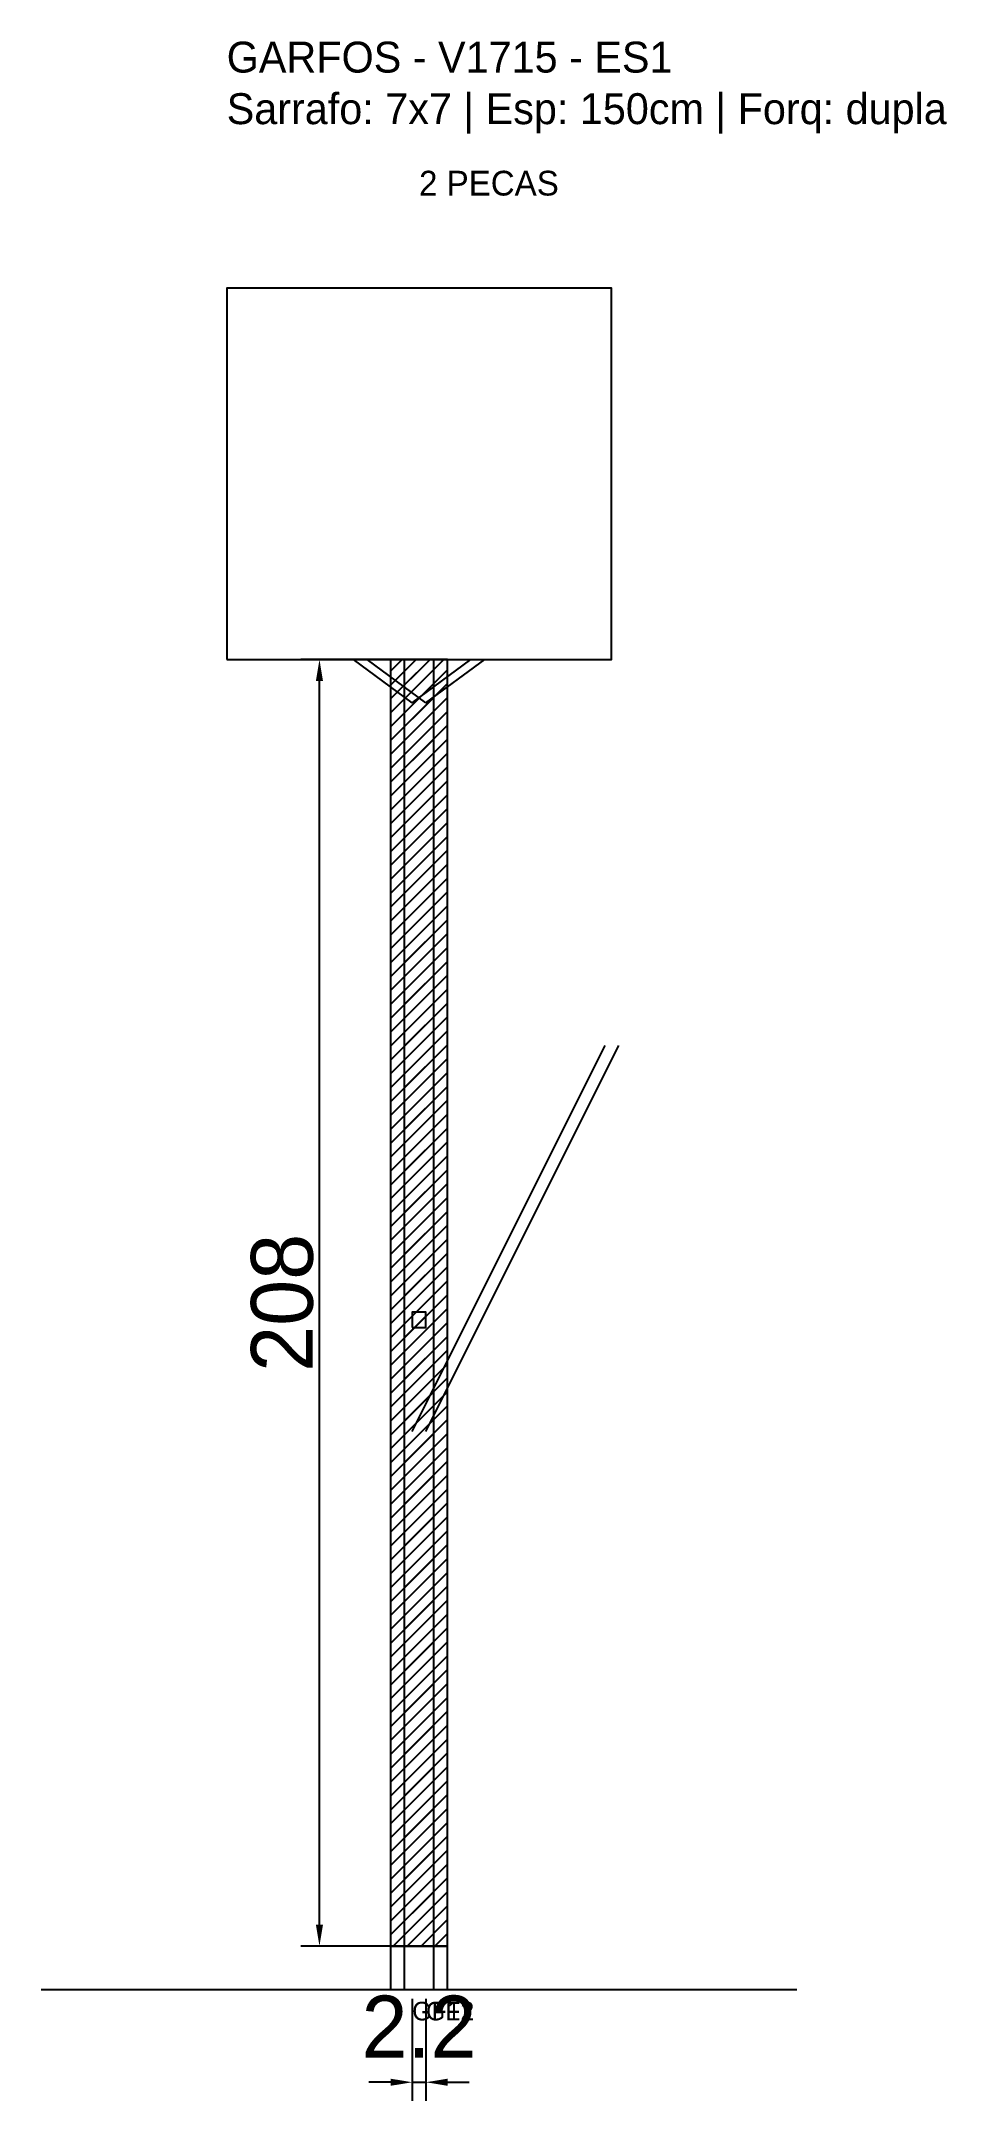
# Model space of a CAD drawing. Header units: metres. Extents: x -30 to 116, y -25 to 308.
import ezdxf

# ---------------------------------------------------------------- set-up
doc = ezdxf.new("R2010")
doc.units = ezdxf.units.M
for name, color, linetype in [('BARRA_ANCORAGEM', 1, 'Continuous'), ('COTA', 241, 'Continuous'), ('GARFOS OK', 3, 'Continuous'), ('NOME DA VIGA', 6, 'Continuous'), ('SARR_7x7', 40, 'Continuous'), ('TIRAS REESCORAMENTO', 252, 'Continuous'), ('VIGAS', 3, 'Continuous')]:
    doc.layers.add(name, color=color, linetype=linetype)
doc.dimstyles.new('EZ DXF', dxfattribs={"dimtxt": 10, "dimasz": 3.5, "dimexe": 3, "dimexo": 1.5, "dimgap": 1, "dimtad": 1, "dimdec": 1, "dimdsep": 46, "dimcen": 2.5, "dimazin": 3, "dimtfac": 1, "dimtmove": 0, "dimatfit": 3})

msp = doc.modelspace()

# ---------------------------------------------------------------- hatches: boundary and pattern name
at = {"layer": 'COTA'}
h = msp.add_hatch(dxfattribs=at)
h.set_pattern_fill('ANSI31', scale=0.5)
h.paths.add_polyline_path([(26.5, 0), (33.5, 0), (33.5, 208), (26.5, 208)])
h = msp.add_hatch(dxfattribs=at)
h.set_pattern_fill('ANSI31', scale=0.5)
h.paths.add_polyline_path([(28.72, 0), (35.72, 0), (35.72, 208), (28.72, 208)])

# ---------------------------------------------------------------- linework, layer by layer
at = {"layer": 'BARRA_ANCORAGEM'}
for p, q in [((30, 83.2), (61.2, 145.6)), ((32.22, 83.2), (63.42, 145.6))]:
    msp.add_line(p, q, dxfattribs=at)
at = {"layer": 'GARFOS OK'}
for p, q in [((30, 201), (20.5, 208)), ((20.5, 208), (39.5, 208)), ((32.22, 201), (22.72, 208)), ((22.72, 208), (41.72, 208)), ((30, 201), (39.5, 208)), ((32.22, 201), (41.72, 208))]:
    msp.add_line(p, q, dxfattribs=at)
at = {"layer": 'GARFOS OK', "linetype": 'CONTINUOUS'}
msp.add_line((-30, -7), (92.22, -7), dxfattribs=at)
at = {"layer": 'GARFOS OK'}
for points in [[(26.5, 0), (33.5, 0), (33.5, 208), (26.5, 208), (26.5, 0)], [(28.72, 0), (35.72, 0), (35.72, 208), (28.72, 208), (28.72, 0)]]:
    msp.add_lwpolyline(points, dxfattribs=at)
at = {"layer": 'SARR_7x7'}
for points in [[(26.5, -7), (33.5, -7), (33.5, 0), (26.5, 0), (26.5, -7)], [(28.72, -7), (35.72, -7), (35.72, 0), (28.72, 0), (28.72, -7)]]:
    msp.add_lwpolyline(points, dxfattribs=at)
at = {"layer": 'TIRAS REESCORAMENTO'}
msp.add_lwpolyline([(30, 100), (32.22, 100), (32.22, 102.5), (30, 102.5), (30, 100)], dxfattribs=at)
at = {"layer": 'VIGAS'}
msp.add_lwpolyline([(0, 208), (62.22, 208), (62.22, 268), (0, 268), (0, 208)], dxfattribs=at)

# ---------------------------------------------------------------- texts
at = {"layer": 'NOME DA VIGA'}
for s, height, p in [('2 PECAS', 4, (31.11, 283)), ('GF1', 3, (30, -12)), ('GF2', 3, (32.22, -12))]:
    msp.add_text(s, height=height, dxfattribs=at).set_placement(p)
at = {"layer": 'NOME DA VIGA', "insert": (0, 293), "char_height": 5, "attachment_point": 7}
msp.add_mtext('GARFOS - V1715 - ES1\\PSarrafo: 7x7 | Esp: 150cm | Forq: dupla', dxfattribs=at)

# ---------------------------------------------------------------- dimensions: what is measured, and where the dimension line sits
at = {"layer": 'COTA'}
msp.add_linear_dim(base=(15, 0), p1=(30, 0), p2=(30, 208), angle=90, dimstyle='EZ DXF', dxfattribs=at).render()
msp.add_linear_dim(base=(30, -22), p1=(30, -7), p2=(32.22, -7), dimstyle='EZ DXF', dxfattribs=at).render()

doc.saveas('drawing.dxf')
